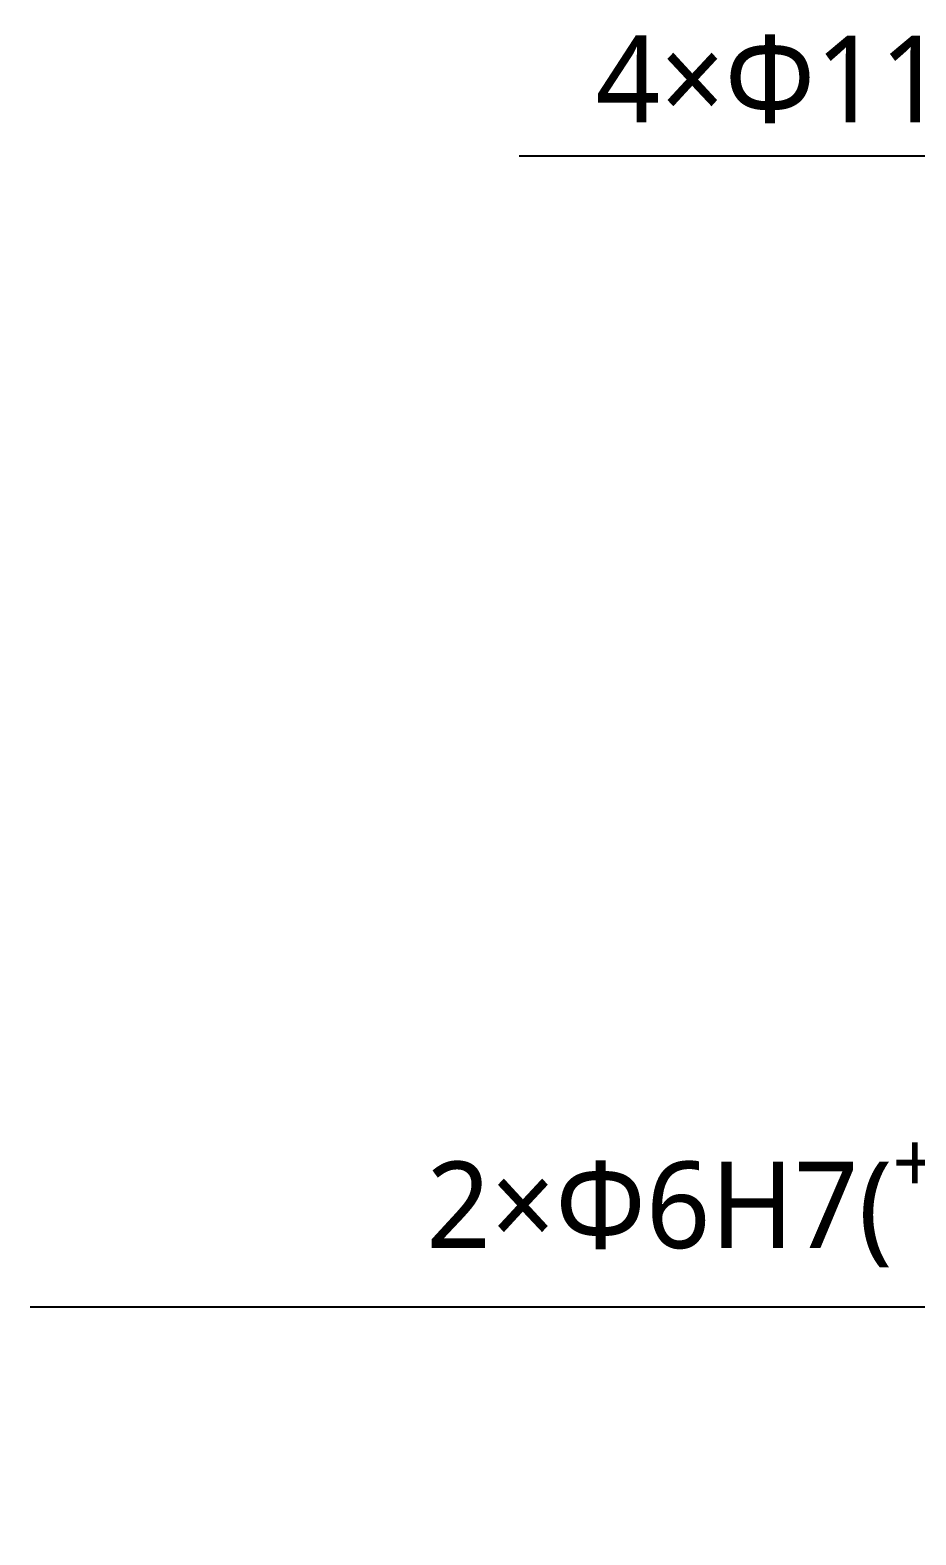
# Model space of a CAD drawing. Header units: millimetres. Extents: x 5828 to 6704, y 123 to 421.
# Drawn here: x 6388.09 to 6403.43, y 294.09 to 320.16 of the extents above; entities that cross this region are included whole.
import ezdxf
from ezdxf import colors
from ezdxf.entities.mleader import LeaderData, LeaderLine
from ezdxf.math import Vec2, Vec3

# ---------------------------------------------------------------- set-up
doc = ezdxf.new("R2010")
doc.units = ezdxf.units.MM
doc.layers.add('多重引线', color=7, linetype='Continuous')
doc.styles.add('微软雅黑', font='msyh.ttc', dxfattribs={"height": 1.5})

msp = doc.modelspace()

# ---------------------------------------------------------------- leaders
at = {"layer": '多重引线'}
ml = msp.add_multileader_mtext('Standard', dxfattribs=at)
ml.set_content('4×{\\C256;Φ11 through}', style='微软雅黑')
ml.set_leader_properties()
ml.build(insert=Vec2(0, 0))
ml.multileader.update_dxf_attribs({"text_left_attachment_type": 5, "text_right_attachment_type": 5, "dogleg_length": 1, "arrow_head_size": 1.25})
ctx = ml.context
ctx.base_point, ctx.char_height, ctx.arrow_head_size, ctx.landing_gap_size, ctx.plane_origin = Vec3(6396.7481, 317.9779), 1.5, 1.25, 0.5, Vec3(6423.9804, 312.0484)
ctx.left_attachment, ctx.right_attachment, ctx.text_align_type = 5, 5, 2
notes = []
notes.append((ctx, [(0, (1, 1, 0), (6413.4508, 317.9779), (-1, 0), 1, [(0, [(6423.9804, 312.0484)], 0, [])])]))
ctx.mtext.insert, ctx.mtext.alignment, ctx.mtext.flow_direction = Vec3(6411.9508, 320.0676), 3, 5
ml = msp.add_multileader_mtext('Standard', dxfattribs=at)
ml.set_content('\\A1;2×{\\C256;Φ6H7({\\H0.7x;\\S+0.012^   0;}) through}', style='微软雅黑')
ml.set_leader_properties()
ml.build(insert=Vec2(0, 0))
ml.multileader.update_dxf_attribs({"text_left_attachment_type": 5, "text_right_attachment_type": 5, "dogleg_length": 1, "arrow_head_size": 1.25})
ctx = ml.context
ctx.base_point, ctx.char_height, ctx.arrow_head_size, ctx.landing_gap_size, ctx.plane_origin = Vec3(6393.5025, 298.04), 1.5, 1.25, 0.5, Vec3(6423.9804, 303.8484)
ctx.left_attachment, ctx.right_attachment, ctx.text_align_type = 5, 5, 2
notes.append((ctx, [(0, (1, 1, 0), (6417.4145, 298.04), (-1, 0), 1, [(0, [(6423.9804, 303.8484)], 0, [])])]))
ctx.mtext.insert, ctx.mtext.alignment, ctx.mtext.flow_direction = Vec3(6415.9145, 301.0704), 3, 5
for ctx, leaders in notes:
    for number, flags, end, landing, length, lines in leaders:
        leader = LeaderData()
        leader.index, (leader.has_last_leader_line, leader.has_dogleg_vector, leader.attachment_direction) = number, flags
        leader.last_leader_point, leader.dogleg_vector, leader.dogleg_length = Vec3(end), Vec3(landing), length
        for number, points, colour, breaks in lines:
            line = LeaderLine()
            line.index, line.vertices, line.color, line.breaks = number, Vec3.list(points), colors.encode_raw_color(colour), breaks
            leader.lines.append(line)
        ctx.leaders.append(leader)

doc.saveas('drawing.dxf')
